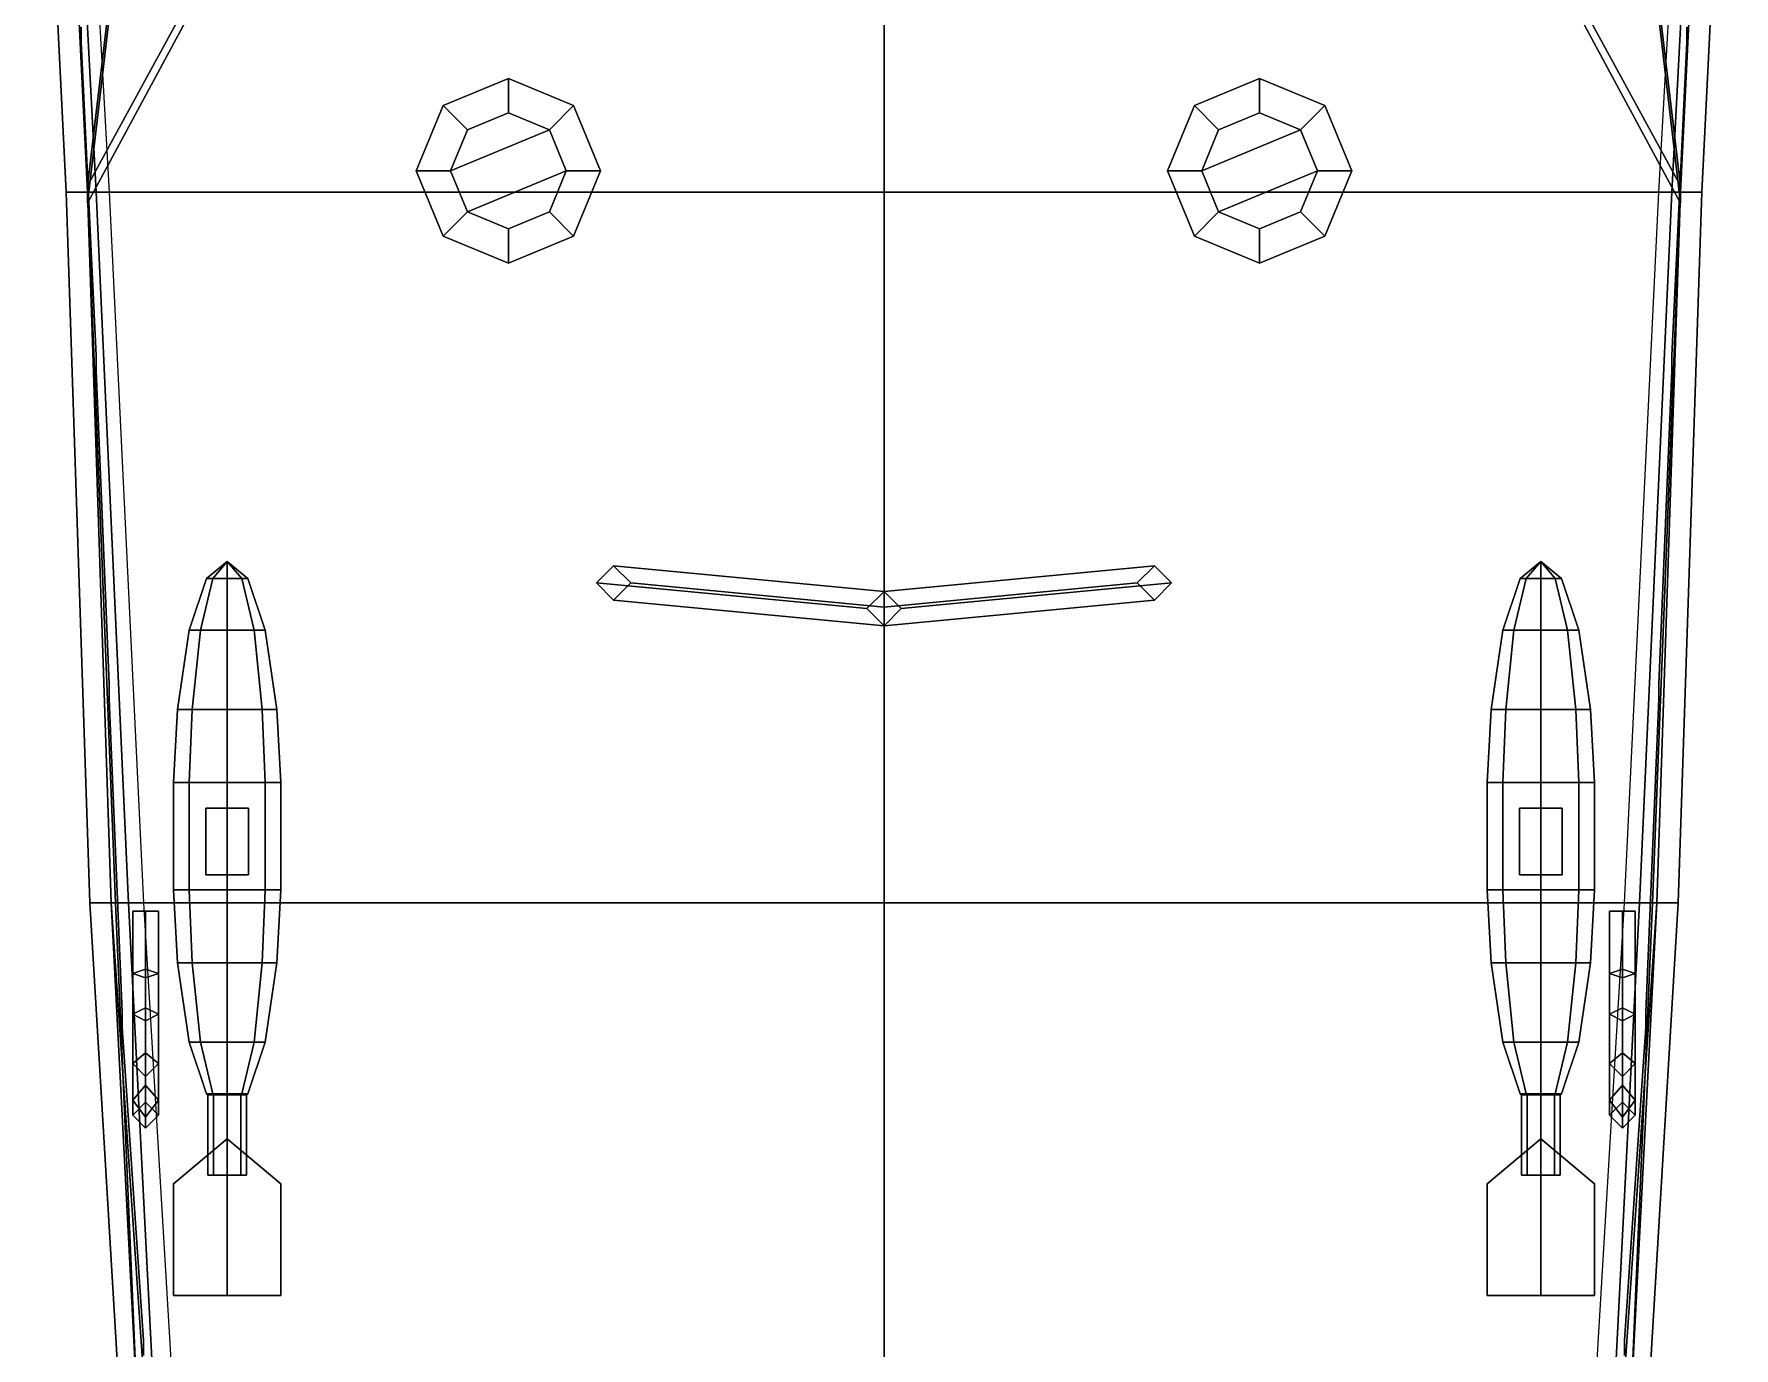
# Model space of a CAD drawing. Extents: x -4.1 to 4.2, y -20.9 to 21.5.
# Drawn here: x -3.96 to 3.96, y -12.87 to -6.74 of the extents above; entities that cross this region are included whole.
import ezdxf

# ---------------------------------------------------------------- set-up
doc = ezdxf.new("R2010")
doc.units = 0
doc.layers.get('0').update_dxf_attribs({"linetype": 'CONTINUOUS'})
doc.layers.add('RAILINGS', color=6, linetype='CONTINUOUS')

msp = doc.modelspace()

# ---------------------------------------------------------------- linework, layer by layer
for points in [[(-3.96, -4.44, 1.83), (-3.86, -4.44, 1.78), (-3.71, -7.48, 1.64), (-3.81, -7.48, 1.69)], [(-3.96, -4.44, 1.91), (-3.96, -4.44, 1.83), (-3.81, -7.48, 1.69), (-3.81, -7.48, 1.82)], [(-3.86, -4.44, 1.92), (-3.96, -4.44, 1.91), (-3.81, -7.48, 1.82), (-3.71, -7.48, 1.83)], [(-3.86, -4.44, 1.78), (-3.86, -4.44, 0.93), (-3.71, -7.48, 0.93), (-3.71, -7.48, 1.64)], [(-3.86, -4.44, 0.93), (-3.83, -4.44, 0.4), (-3.67, -7.48, 0.4), (-3.71, -7.48, 0.93)], [(-3.71, -7.48, 1.83), (3.71, -7.48, 1.83), (3.86, -4.44, 1.92), (-3.86, -4.44, 1.92)], [(-3.83, -4.44, 0.4), (-3.78, -4.44), (-3.61, -7.48), (-3.67, -7.48, 0.4)], [(3.67, -7.48, 0.4), (3.61, -7.48), (3.78, -4.44), (3.83, -4.44, 0.4)], [(3.71, -7.48, 0.93), (3.67, -7.48, 0.4), (3.83, -4.44, 0.4), (3.86, -4.44, 0.93)], [(3.71, -7.48, 1.64), (3.71, -7.48, 0.93), (3.86, -4.44, 0.93), (3.86, -4.44, 1.78)], [(3.71, -7.48, 1.83), (3.81, -7.48, 1.82), (3.96, -4.44, 1.91), (3.86, -4.44, 1.92)], [(3.81, -7.48, 1.69), (3.71, -7.48, 1.64), (3.86, -4.44, 1.78), (3.96, -4.44, 1.83)], [(3.81, -7.48, 1.82), (3.81, -7.48, 1.69), (3.96, -4.44, 1.83), (3.96, -4.44, 1.91)], [(-1.75, -6.95, 3.09), (-2.0541, -7.0759, 3.09), (-2.0541, -7.0759, 3.31), (-1.75, -6.95, 3.31)], [(-1.75, -7.11, 2.92), (-1.9409, -7.1891, 2.92), (-2.0541, -7.0759, 3.09), (-1.75, -6.95, 3.09)], [(-1.9409, -7.1891, 3.48), (-1.75, -7.11, 3.48), (-1.75, -6.95, 3.31), (-2.0541, -7.0759, 3.31)], [(-1.4459, -7.0759, 3.09), (-1.75, -6.95, 3.09), (-1.75, -6.95, 3.31), (-1.4459, -7.0759, 3.31)], [(-1.5591, -7.1891, 2.92), (-1.75, -7.11, 2.92), (-1.75, -6.95, 3.09), (-1.4459, -7.0759, 3.09)], [(-1.75, -7.11, 3.48), (-1.5591, -7.1891, 3.48), (-1.4459, -7.0759, 3.31), (-1.75, -6.95, 3.31)], [(1.75, -6.95, 3.09), (1.4459, -7.0759, 3.09), (1.4459, -7.0759, 3.31), (1.75, -6.95, 3.31)], [(1.75, -7.11, 2.92), (1.5591, -7.1891, 2.92), (1.4459, -7.0759, 3.09), (1.75, -6.95, 3.09)], [(1.5591, -7.1891, 3.48), (1.75, -7.11, 3.48), (1.75, -6.95, 3.31), (1.4459, -7.0759, 3.31)], [(2.0541, -7.0759, 3.09), (1.75, -6.95, 3.09), (1.75, -6.95, 3.31), (2.0541, -7.0759, 3.31)], [(1.9409, -7.1891, 2.92), (1.75, -7.11, 2.92), (1.75, -6.95, 3.09), (2.0541, -7.0759, 3.09)], [(1.75, -7.11, 3.48), (1.9409, -7.1891, 3.48), (2.0541, -7.0759, 3.31), (1.75, -6.95, 3.31)], [(-2.0541, -7.0759, 3.09), (-2.18, -7.38, 3.09), (-2.18, -7.38, 3.31), (-2.0541, -7.0759, 3.31)], [(-1.9409, -7.1891, 2.92), (-2.02, -7.38, 2.92), (-2.18, -7.38, 3.09), (-2.0541, -7.0759, 3.09)], [(-2.02, -7.38, 3.48), (-1.9409, -7.1891, 3.48), (-2.0541, -7.0759, 3.31), (-2.18, -7.38, 3.31)], [(-1.75, -7.11, 3.48), (-1.9409, -7.1891, 3.48), (-2.02, -7.38, 3.48), (-1.5591, -7.1891, 3.48)], [(-1.75, -7.11, 1.83), (-1.9409, -7.1891, 1.83), (-1.9409, -7.1891, 2.92), (-1.75, -7.11, 2.92)], [(-1.5591, -7.1891, 1.83), (-1.75, -7.11, 1.83), (-1.75, -7.11, 2.92), (-1.5591, -7.1891, 2.92)], [(-1.48, -7.38, 2.92), (-1.5591, -7.1891, 2.92), (-1.4459, -7.0759, 3.09), (-1.32, -7.38, 3.09)], [(-1.5591, -7.1891, 3.48), (-1.48, -7.38, 3.48), (-1.32, -7.38, 3.31), (-1.4459, -7.0759, 3.31)], [(-1.32, -7.38, 3.09), (-1.4459, -7.0759, 3.09), (-1.4459, -7.0759, 3.31), (-1.32, -7.38, 3.31)], [(1.4459, -7.0759, 3.09), (1.32, -7.38, 3.09), (1.32, -7.38, 3.31), (1.4459, -7.0759, 3.31)], [(1.5591, -7.1891, 2.92), (1.48, -7.38, 2.92), (1.32, -7.38, 3.09), (1.4459, -7.0759, 3.09)], [(1.48, -7.38, 3.48), (1.5591, -7.1891, 3.48), (1.4459, -7.0759, 3.31), (1.32, -7.38, 3.31)], [(1.75, -7.11, 3.48), (1.5591, -7.1891, 3.48), (1.48, -7.38, 3.48), (1.9409, -7.1891, 3.48)], [(1.75, -7.11, 1.83), (1.5591, -7.1891, 1.83), (1.5591, -7.1891, 2.92), (1.75, -7.11, 2.92)], [(1.9409, -7.1891, 1.83), (1.75, -7.11, 1.83), (1.75, -7.11, 2.92), (1.9409, -7.1891, 2.92)], [(2.02, -7.38, 2.92), (1.9409, -7.1891, 2.92), (2.0541, -7.0759, 3.09), (2.18, -7.38, 3.09)], [(1.9409, -7.1891, 3.48), (2.02, -7.38, 3.48), (2.18, -7.38, 3.31), (2.0541, -7.0759, 3.31)], [(2.18, -7.38, 3.09), (2.0541, -7.0759, 3.09), (2.0541, -7.0759, 3.31), (2.18, -7.38, 3.31)], [(-1.9409, -7.1891, 1.83), (-2.02, -7.38, 1.83), (-2.02, -7.38, 2.92), (-1.9409, -7.1891, 2.92)], [(-1.5591, -7.1891, 3.48), (-2.02, -7.38, 3.48), (-1.9409, -7.5709, 3.48), (-1.48, -7.38, 3.48)], [(-1.48, -7.38, 1.83), (-1.5591, -7.1891, 1.83), (-1.5591, -7.1891, 2.92), (-1.48, -7.38, 2.92)], [(1.5591, -7.1891, 1.83), (1.48, -7.38, 1.83), (1.48, -7.38, 2.92), (1.5591, -7.1891, 2.92)], [(1.9409, -7.1891, 3.48), (1.48, -7.38, 3.48), (1.5591, -7.5709, 3.48), (2.02, -7.38, 3.48)], [(2.02, -7.38, 1.83), (1.9409, -7.1891, 1.83), (1.9409, -7.1891, 2.92), (2.02, -7.38, 2.92)], [(-2.18, -7.38, 3.09), (-2.0541, -7.6841, 3.09), (-2.0541, -7.6841, 3.31), (-2.18, -7.38, 3.31)], [(-2.02, -7.38, 2.92), (-1.9409, -7.5709, 2.92), (-2.0541, -7.6841, 3.09), (-2.18, -7.38, 3.09)], [(-1.9409, -7.5709, 3.48), (-2.02, -7.38, 3.48), (-2.18, -7.38, 3.31), (-2.0541, -7.6841, 3.31)], [(-2.02, -7.38, 1.83), (-1.9409, -7.5709, 1.83), (-1.9409, -7.5709, 2.92), (-2.02, -7.38, 2.92)], [(-1.48, -7.38, 3.48), (-1.9409, -7.5709, 3.48), (-1.75, -7.65, 3.48), (-1.5591, -7.5709, 3.48)], [(-1.5591, -7.5709, 1.83), (-1.48, -7.38, 1.83), (-1.48, -7.38, 2.92), (-1.5591, -7.5709, 2.92)], [(-1.5591, -7.5709, 2.92), (-1.48, -7.38, 2.92), (-1.32, -7.38, 3.09), (-1.4459, -7.6841, 3.09)], [(-1.48, -7.38, 3.48), (-1.5591, -7.5709, 3.48), (-1.4459, -7.6841, 3.31), (-1.32, -7.38, 3.31)], [(-1.4459, -7.6841, 3.09), (-1.32, -7.38, 3.09), (-1.32, -7.38, 3.31), (-1.4459, -7.6841, 3.31)], [(1.32, -7.38, 3.09), (1.4459, -7.6841, 3.09), (1.4459, -7.6841, 3.31), (1.32, -7.38, 3.31)], [(1.48, -7.38, 2.92), (1.5591, -7.5709, 2.92), (1.4459, -7.6841, 3.09), (1.32, -7.38, 3.09)], [(1.5591, -7.5709, 3.48), (1.48, -7.38, 3.48), (1.32, -7.38, 3.31), (1.4459, -7.6841, 3.31)], [(1.48, -7.38, 1.83), (1.5591, -7.5709, 1.83), (1.5591, -7.5709, 2.92), (1.48, -7.38, 2.92)], [(2.02, -7.38, 3.48), (1.5591, -7.5709, 3.48), (1.75, -7.65, 3.48), (1.9409, -7.5709, 3.48)], [(1.9409, -7.5709, 1.83), (2.02, -7.38, 1.83), (2.02, -7.38, 2.92), (1.9409, -7.5709, 2.92)], [(1.9409, -7.5709, 2.92), (2.02, -7.38, 2.92), (2.18, -7.38, 3.09), (2.0541, -7.6841, 3.09)], [(2.02, -7.38, 3.48), (1.9409, -7.5709, 3.48), (2.0541, -7.6841, 3.31), (2.18, -7.38, 3.31)], [(2.0541, -7.6841, 3.09), (2.18, -7.38, 3.09), (2.18, -7.38, 3.31), (2.0541, -7.6841, 3.31)], [(-3.71, -7.48, 1.83), (-3.81, -7.48, 1.82), (-3.7, -10.79, 1.82), (-3.6, -10.79, 1.83)], [(-3.81, -7.48, 1.82), (-3.81, -7.48, 1.69), (-3.7, -10.79, 1.69), (-3.7, -10.79, 1.82)], [(-3.81, -7.48, 1.69), (-3.71, -7.48, 1.64), (-3.6, -10.79, 1.64), (-3.7, -10.79, 1.69)], [(-3.71, -7.48, 1.64), (-3.71, -7.48, 0.93), (-3.58, -10.79, 0.98), (-3.6, -10.79, 1.64)], [(-3.71, -7.48, 0.93), (-3.67, -7.48, 0.4), (-3.52, -10.79, 0.4), (-3.58, -10.79, 0.98)], [(-3.6, -10.79, 1.83), (3.6, -10.79, 1.83), (3.71, -7.48, 1.83), (-3.71, -7.48, 1.83)], [(-3.67, -7.48, 0.4), (-3.61, -7.48), (-3.45, -10.79), (-3.52, -10.79, 0.4)], [(3.52, -10.79, 0.4), (3.45, -10.79), (3.61, -7.48), (3.67, -7.48, 0.4)], [(3.58, -10.79, 0.98), (3.52, -10.79, 0.4), (3.67, -7.48, 0.4), (3.71, -7.48, 0.93)], [(3.6, -10.79, 1.64), (3.58, -10.79, 0.98), (3.71, -7.48, 0.93), (3.71, -7.48, 1.64)], [(3.7, -10.79, 1.69), (3.6, -10.79, 1.64), (3.71, -7.48, 1.64), (3.81, -7.48, 1.69)], [(3.6, -10.79, 1.83), (3.7, -10.79, 1.82), (3.81, -7.48, 1.82), (3.71, -7.48, 1.83)], [(3.7, -10.79, 1.82), (3.7, -10.79, 1.69), (3.81, -7.48, 1.69), (3.81, -7.48, 1.82)], [(-1.9409, -7.5709, 2.92), (-1.75, -7.65, 2.92), (-1.75, -7.81, 3.09), (-2.0541, -7.6841, 3.09)], [(-1.75, -7.65, 3.48), (-1.9409, -7.5709, 3.48), (-2.0541, -7.6841, 3.31), (-1.75, -7.81, 3.31)], [(-1.9409, -7.5709, 1.83), (-1.75, -7.65, 1.83), (-1.75, -7.65, 2.92), (-1.9409, -7.5709, 2.92)], [(-1.75, -7.65, 1.83), (-1.5591, -7.5709, 1.83), (-1.5591, -7.5709, 2.92), (-1.75, -7.65, 2.92)], [(-1.75, -7.65, 2.92), (-1.5591, -7.5709, 2.92), (-1.4459, -7.6841, 3.09), (-1.75, -7.81, 3.09)], [(-1.5591, -7.5709, 3.48), (-1.75, -7.65, 3.48), (-1.75, -7.81, 3.31), (-1.4459, -7.6841, 3.31)], [(1.5591, -7.5709, 2.92), (1.75, -7.65, 2.92), (1.75, -7.81, 3.09), (1.4459, -7.6841, 3.09)], [(1.75, -7.65, 3.48), (1.5591, -7.5709, 3.48), (1.4459, -7.6841, 3.31), (1.75, -7.81, 3.31)], [(1.5591, -7.5709, 1.83), (1.75, -7.65, 1.83), (1.75, -7.65, 2.92), (1.5591, -7.5709, 2.92)], [(1.75, -7.65, 1.83), (1.9409, -7.5709, 1.83), (1.9409, -7.5709, 2.92), (1.75, -7.65, 2.92)], [(1.75, -7.65, 2.92), (1.9409, -7.5709, 2.92), (2.0541, -7.6841, 3.09), (1.75, -7.81, 3.09)], [(1.9409, -7.5709, 3.48), (1.75, -7.65, 3.48), (1.75, -7.81, 3.31), (2.0541, -7.6841, 3.31)], [(-2.0541, -7.6841, 3.09), (-1.75, -7.81, 3.09), (-1.75, -7.81, 3.31), (-2.0541, -7.6841, 3.31)], [(-1.75, -7.81, 3.09), (-1.4459, -7.6841, 3.09), (-1.4459, -7.6841, 3.31), (-1.75, -7.81, 3.31)], [(1.4459, -7.6841, 3.09), (1.75, -7.81, 3.09), (1.75, -7.81, 3.31), (1.4459, -7.6841, 3.31)], [(1.75, -7.81, 3.09), (2.0541, -7.6841, 3.09), (2.0541, -7.6841, 3.31), (1.75, -7.81, 3.31)], [(-3.06, -9.2, 2.95), (-3.1276, -9.28, 2.8824), (-3.1557, -9.28, 2.95), (-3.06, -9.2, 2.95)], [(-3.06, -9.2, 2.95), (-3.1557, -9.28, 2.95), (-3.1276, -9.28, 3.0176), (-3.06, -9.2, 2.95)], [(-3.06, -9.2, 2.95), (-3.06, -9.28, 2.8543), (-3.1276, -9.28, 2.8824), (-3.06, -9.2, 2.95)], [(-3.06, -9.2, 2.95), (-3.1276, -9.28, 3.0176), (-3.06, -9.28, 3.0457), (-3.06, -9.2, 2.95)], [(-3.06, -9.2, 2.95), (-2.9643, -9.28, 2.95), (-2.9924, -9.28, 2.8824), (-3.06, -9.2, 2.95)], [(-3.06, -9.2, 2.95), (-2.9924, -9.28, 2.8824), (-3.06, -9.28, 2.8543), (-3.06, -9.2, 2.95)], [(-3.06, -9.2, 2.95), (-3.06, -9.28, 3.0457), (-2.9924, -9.28, 3.0176), (-3.06, -9.2, 2.95)], [(-3.06, -9.2, 2.95), (-2.9924, -9.28, 3.0176), (-2.9643, -9.28, 2.95), (-3.06, -9.2, 2.95)], [(-1.26, -9.22, 1.83), (-1.34, -9.3, 1.83), (-0.08, -9.42, 8.63), (0, -9.34, 8.63)], [(-1.18, -9.3, 1.83), (-1.26, -9.22, 1.83), (0, -9.34, 8.63), (0, -9.4124, 8.1983)], [(1.34, -9.3, 1.83), (1.26, -9.22, 1.83), (0, -9.34, 8.63), (0.08, -9.42, 8.63)], [(1.26, -9.22, 1.83), (1.18, -9.3, 1.83), (0, -9.4124, 8.1983), (0, -9.34, 8.63)], [(3.06, -9.2, 2.95), (2.9924, -9.28, 2.8824), (2.9643, -9.28, 2.95), (3.06, -9.2, 2.95)], [(3.06, -9.2, 2.95), (2.9643, -9.28, 2.95), (2.9924, -9.28, 3.0176), (3.06, -9.2, 2.95)], [(3.06, -9.2, 2.95), (3.06, -9.28, 2.8543), (2.9924, -9.28, 2.8824), (3.06, -9.2, 2.95)], [(3.06, -9.2, 2.95), (2.9924, -9.28, 3.0176), (3.06, -9.28, 3.0457), (3.06, -9.2, 2.95)], [(3.06, -9.2, 2.95), (3.1557, -9.28, 2.95), (3.1276, -9.28, 2.8824), (3.06, -9.2, 2.95)], [(3.06, -9.2, 2.95), (3.1276, -9.28, 2.8824), (3.06, -9.28, 2.8543), (3.06, -9.2, 2.95)], [(3.06, -9.2, 2.95), (3.06, -9.28, 3.0457), (3.1276, -9.28, 3.0176), (3.06, -9.2, 2.95)], [(3.06, -9.2, 2.95), (3.1276, -9.28, 3.0176), (3.1557, -9.28, 2.95), (3.06, -9.2, 2.95)], [(-3.1276, -9.28, 2.8824), (-3.185, -9.52, 2.825), (-3.2368, -9.52, 2.95), (-3.1557, -9.28, 2.95)], [(-3.1557, -9.28, 2.95), (-3.2368, -9.52, 2.95), (-3.185, -9.52, 3.075), (-3.1276, -9.28, 3.0176)], [(-3.06, -9.28, 2.8543), (-3.06, -9.52, 2.7732), (-3.185, -9.52, 2.825), (-3.1276, -9.28, 2.8824)], [(-3.1276, -9.28, 3.0176), (-3.185, -9.52, 3.075), (-3.06, -9.52, 3.1268), (-3.06, -9.28, 3.0457)], [(-2.9924, -9.28, 2.8824), (-2.935, -9.52, 2.825), (-3.06, -9.52, 2.7732), (-3.06, -9.28, 2.8543)], [(-3.06, -9.28, 3.0457), (-3.06, -9.52, 3.1268), (-2.935, -9.52, 3.075), (-2.9924, -9.28, 3.0176)], [(-2.9643, -9.28, 2.95), (-2.8832, -9.52, 2.95), (-2.935, -9.52, 2.825), (-2.9924, -9.28, 2.8824)], [(-2.9924, -9.28, 3.0176), (-2.935, -9.52, 3.075), (-2.8832, -9.52, 2.95), (-2.9643, -9.28, 2.95)], [(-1.34, -9.3, 1.83), (-1.26, -9.38, 1.83), (0, -9.5, 8.63), (-0.08, -9.42, 8.63)], [(-1.26, -9.38, 1.83), (-1.18, -9.3, 1.83), (0, -9.4124, 8.1983), (0, -9.5, 8.63)], [(0, -9.5, 8.63), (0.08, -9.42, 8.63), (0, -9.34, 8.63), (-0.08, -9.42, 8.63)], [(1.18, -9.3, 1.83), (1.26, -9.38, 1.83), (0, -9.5, 8.63), (0, -9.4124, 8.1983)], [(1.26, -9.38, 1.83), (1.34, -9.3, 1.83), (0.08, -9.42, 8.63), (0, -9.5, 8.63)], [(2.9924, -9.28, 2.8824), (2.935, -9.52, 2.825), (2.8832, -9.52, 2.95), (2.9643, -9.28, 2.95)], [(2.9643, -9.28, 2.95), (2.8832, -9.52, 2.95), (2.935, -9.52, 3.075), (2.9924, -9.28, 3.0176)], [(3.06, -9.28, 2.8543), (3.06, -9.52, 2.7732), (2.935, -9.52, 2.825), (2.9924, -9.28, 2.8824)], [(2.9924, -9.28, 3.0176), (2.935, -9.52, 3.075), (3.06, -9.52, 3.1268), (3.06, -9.28, 3.0457)], [(3.1276, -9.28, 2.8824), (3.185, -9.52, 2.825), (3.06, -9.52, 2.7732), (3.06, -9.28, 2.8543)], [(3.06, -9.28, 3.0457), (3.06, -9.52, 3.1268), (3.185, -9.52, 3.075), (3.1276, -9.28, 3.0176)], [(3.1557, -9.28, 2.95), (3.2368, -9.52, 2.95), (3.185, -9.52, 2.825), (3.1276, -9.28, 2.8824)], [(3.1276, -9.28, 3.0176), (3.185, -9.52, 3.075), (3.2368, -9.52, 2.95), (3.1557, -9.28, 2.95)], [(-3.185, -9.52, 2.825), (-3.2233, -9.89, 2.7867), (-3.291, -9.89, 2.95), (-3.2368, -9.52, 2.95)], [(-3.2368, -9.52, 2.95), (-3.291, -9.89, 2.95), (-3.2233, -9.89, 3.1133), (-3.185, -9.52, 3.075)], [(-3.06, -9.52, 2.7732), (-3.06, -9.89, 2.719), (-3.2233, -9.89, 2.7867), (-3.185, -9.52, 2.825)], [(-3.185, -9.52, 3.075), (-3.2233, -9.89, 3.1133), (-3.06, -9.89, 3.181), (-3.06, -9.52, 3.1268)], [(-2.935, -9.52, 2.825), (-2.8967, -9.89, 2.7867), (-3.06, -9.89, 2.719), (-3.06, -9.52, 2.7732)], [(-3.06, -9.52, 3.1268), (-3.06, -9.89, 3.181), (-2.8967, -9.89, 3.1133), (-2.935, -9.52, 3.075)], [(-2.8832, -9.52, 2.95), (-2.829, -9.89, 2.95), (-2.8967, -9.89, 2.7867), (-2.935, -9.52, 2.825)], [(-2.935, -9.52, 3.075), (-2.8967, -9.89, 3.1133), (-2.829, -9.89, 2.95), (-2.8832, -9.52, 2.95)], [(2.935, -9.52, 2.825), (2.8967, -9.89, 2.7867), (2.829, -9.89, 2.95), (2.8832, -9.52, 2.95)], [(2.8832, -9.52, 2.95), (2.829, -9.89, 2.95), (2.8967, -9.89, 3.1133), (2.935, -9.52, 3.075)], [(3.06, -9.52, 2.7732), (3.06, -9.89, 2.719), (2.8967, -9.89, 2.7867), (2.935, -9.52, 2.825)], [(2.935, -9.52, 3.075), (2.8967, -9.89, 3.1133), (3.06, -9.89, 3.181), (3.06, -9.52, 3.1268)], [(3.185, -9.52, 2.825), (3.2233, -9.89, 2.7867), (3.06, -9.89, 2.719), (3.06, -9.52, 2.7732)], [(3.06, -9.52, 3.1268), (3.06, -9.89, 3.181), (3.2233, -9.89, 3.1133), (3.185, -9.52, 3.075)], [(3.2368, -9.52, 2.95), (3.291, -9.89, 2.95), (3.2233, -9.89, 2.7867), (3.185, -9.52, 2.825)], [(3.185, -9.52, 3.075), (3.2233, -9.89, 3.1133), (3.291, -9.89, 2.95), (3.2368, -9.52, 2.95)], [(-3.2233, -9.89, 2.7867), (-3.2368, -10.23, 2.7732), (-3.31, -10.23, 2.95), (-3.291, -9.89, 2.95)], [(-3.291, -9.89, 2.95), (-3.31, -10.23, 2.95), (-3.2368, -10.23, 3.1268), (-3.2233, -9.89, 3.1133)], [(-3.06, -9.89, 2.719), (-3.06, -10.23, 2.7), (-3.2368, -10.23, 2.7732), (-3.2233, -9.89, 2.7867)], [(-3.2233, -9.89, 3.1133), (-3.2368, -10.23, 3.1268), (-3.06, -10.23, 3.2), (-3.06, -9.89, 3.181)], [(-2.8967, -9.89, 2.7867), (-2.8832, -10.23, 2.7732), (-3.06, -10.23, 2.7), (-3.06, -9.89, 2.719)], [(-3.06, -9.89, 3.181), (-3.06, -10.23, 3.2), (-2.8832, -10.23, 3.1268), (-2.8967, -9.89, 3.1133)], [(-2.829, -9.89, 2.95), (-2.81, -10.23, 2.95), (-2.8832, -10.23, 2.7732), (-2.8967, -9.89, 2.7867)], [(-2.8967, -9.89, 3.1133), (-2.8832, -10.23, 3.1268), (-2.81, -10.23, 2.95), (-2.829, -9.89, 2.95)], [(2.8967, -9.89, 2.7867), (2.8832, -10.23, 2.7732), (2.81, -10.23, 2.95), (2.829, -9.89, 2.95)], [(2.829, -9.89, 2.95), (2.81, -10.23, 2.95), (2.8832, -10.23, 3.1268), (2.8967, -9.89, 3.1133)], [(3.06, -9.89, 2.719), (3.06, -10.23, 2.7), (2.8832, -10.23, 2.7732), (2.8967, -9.89, 2.7867)], [(2.8967, -9.89, 3.1133), (2.8832, -10.23, 3.1268), (3.06, -10.23, 3.2), (3.06, -9.89, 3.181)], [(3.2233, -9.89, 2.7867), (3.2368, -10.23, 2.7732), (3.06, -10.23, 2.7), (3.06, -9.89, 2.719)], [(3.06, -9.89, 3.181), (3.06, -10.23, 3.2), (3.2368, -10.23, 3.1268), (3.2233, -9.89, 3.1133)], [(3.291, -9.89, 2.95), (3.31, -10.23, 2.95), (3.2368, -10.23, 2.7732), (3.2233, -9.89, 2.7867)], [(3.2233, -9.89, 3.1133), (3.2368, -10.23, 3.1268), (3.31, -10.23, 2.95), (3.291, -9.89, 2.95)], [(-3.31, -10.73, 2.95), (-3.2368, -10.73, 3.1268), (-3.2368, -10.23, 3.1268), (-3.31, -10.23, 2.95)], [(-3.2368, -10.73, 2.7732), (-3.31, -10.73, 2.95), (-3.31, -10.23, 2.95), (-3.2368, -10.23, 2.7732)], [(-3.2368, -10.73, 3.1268), (-3.06, -10.73, 3.2), (-3.06, -10.23, 3.2), (-3.2368, -10.23, 3.1268)], [(-3.06, -10.73, 2.7), (-3.2368, -10.73, 2.7732), (-3.2368, -10.23, 2.7732), (-3.06, -10.23, 2.7)], [(-3.06, -10.73, 3.2), (-2.8832, -10.73, 3.1268), (-2.8832, -10.23, 3.1268), (-3.06, -10.23, 3.2)], [(-2.8832, -10.73, 2.7732), (-3.06, -10.73, 2.7), (-3.06, -10.23, 2.7), (-2.8832, -10.23, 2.7732)], [(-2.8832, -10.73, 3.1268), (-2.81, -10.73, 2.95), (-2.81, -10.23, 2.95), (-2.8832, -10.23, 3.1268)], [(-2.81, -10.73, 2.95), (-2.8832, -10.73, 2.7732), (-2.8832, -10.23, 2.7732), (-2.81, -10.23, 2.95)], [(2.81, -10.73, 2.95), (2.8832, -10.73, 3.1268), (2.8832, -10.23, 3.1268), (2.81, -10.23, 2.95)], [(2.8832, -10.73, 2.7732), (2.81, -10.73, 2.95), (2.81, -10.23, 2.95), (2.8832, -10.23, 2.7732)], [(2.8832, -10.73, 3.1268), (3.06, -10.73, 3.2), (3.06, -10.23, 3.2), (2.8832, -10.23, 3.1268)], [(3.06, -10.73, 2.7), (2.8832, -10.73, 2.7732), (2.8832, -10.23, 2.7732), (3.06, -10.23, 2.7)], [(3.06, -10.73, 3.2), (3.2368, -10.73, 3.1268), (3.2368, -10.23, 3.1268), (3.06, -10.23, 3.2)], [(3.2368, -10.73, 2.7732), (3.06, -10.73, 2.7), (3.06, -10.23, 2.7), (3.2368, -10.23, 2.7732)], [(3.2368, -10.73, 3.1268), (3.31, -10.73, 2.95), (3.31, -10.23, 2.95), (3.2368, -10.23, 3.1268)], [(3.31, -10.73, 2.95), (3.2368, -10.73, 2.7732), (3.2368, -10.23, 2.7732), (3.31, -10.23, 2.95)], [(-3.16, -10.35, 2.83), (-3.16, -10.35, 1.83), (-3.16, -10.66, 1.83), (-3.16, -10.66, 2.83)], [(-2.96, -10.35, 2.83), (-2.96, -10.35, 1.83), (-3.16, -10.35, 1.83), (-3.16, -10.35, 2.83)], [(-2.96, -10.66, 2.83), (-2.96, -10.66, 1.83), (-2.96, -10.35, 1.83), (-2.96, -10.35, 2.83)], [(3.16, -10.35, 2.83), (3.16, -10.35, 1.83), (2.96, -10.35, 1.83), (2.96, -10.35, 2.83)], [(2.96, -10.35, 2.83), (2.96, -10.35, 1.83), (2.96, -10.66, 1.83), (2.96, -10.66, 2.83)], [(3.16, -10.66, 2.83), (3.16, -10.66, 1.83), (3.16, -10.35, 1.83), (3.16, -10.35, 2.83)], [(-3.16, -10.66, 1.83), (-2.96, -10.66, 1.83), (-2.96, -10.66, 2.83), (-3.16, -10.66, 2.83)], [(2.96, -10.66, 1.83), (3.16, -10.66, 1.83), (3.16, -10.66, 2.83), (2.96, -10.66, 2.83)], [(-3.2233, -11.07, 3.1133), (-3.2368, -10.73, 3.1268), (-3.31, -10.73, 2.95), (-3.291, -11.07, 2.95)], [(-3.291, -11.07, 2.95), (-3.31, -10.73, 2.95), (-3.2368, -10.73, 2.7732), (-3.2233, -11.07, 2.7867)], [(-3.06, -11.07, 3.181), (-3.06, -10.73, 3.2), (-3.2368, -10.73, 3.1268), (-3.2233, -11.07, 3.1133)], [(-3.2233, -11.07, 2.7867), (-3.2368, -10.73, 2.7732), (-3.06, -10.73, 2.7), (-3.06, -11.07, 2.719)], [(-2.8967, -11.07, 3.1133), (-2.8832, -10.73, 3.1268), (-3.06, -10.73, 3.2), (-3.06, -11.07, 3.181)], [(-3.06, -11.07, 2.719), (-3.06, -10.73, 2.7), (-2.8832, -10.73, 2.7732), (-2.8967, -11.07, 2.7867)], [(-2.829, -11.07, 2.95), (-2.81, -10.73, 2.95), (-2.8832, -10.73, 3.1268), (-2.8967, -11.07, 3.1133)], [(-2.8967, -11.07, 2.7867), (-2.8832, -10.73, 2.7732), (-2.81, -10.73, 2.95), (-2.829, -11.07, 2.95)], [(2.8967, -11.07, 3.1133), (2.8832, -10.73, 3.1268), (2.81, -10.73, 2.95), (2.829, -11.07, 2.95)], [(2.829, -11.07, 2.95), (2.81, -10.73, 2.95), (2.8832, -10.73, 2.7732), (2.8967, -11.07, 2.7867)], [(3.06, -11.07, 3.181), (3.06, -10.73, 3.2), (2.8832, -10.73, 3.1268), (2.8967, -11.07, 3.1133)], [(2.8967, -11.07, 2.7867), (2.8832, -10.73, 2.7732), (3.06, -10.73, 2.7), (3.06, -11.07, 2.719)], [(3.2233, -11.07, 3.1133), (3.2368, -10.73, 3.1268), (3.06, -10.73, 3.2), (3.06, -11.07, 3.181)], [(3.06, -11.07, 2.719), (3.06, -10.73, 2.7), (3.2368, -10.73, 2.7732), (3.2233, -11.07, 2.7867)], [(3.291, -11.07, 2.95), (3.31, -10.73, 2.95), (3.2368, -10.73, 3.1268), (3.2233, -11.07, 3.1133)], [(3.2233, -11.07, 2.7867), (3.2368, -10.73, 2.7732), (3.31, -10.73, 2.95), (3.291, -11.07, 2.95)], [(-3.7, -10.79, 1.69), (-3.6, -10.79, 1.64), (-3.48, -13.13, 1.72), (-3.56, -13.13, 1.75)], [(-3.7, -10.79, 1.82), (-3.7, -10.79, 1.69), (-3.56, -13.13, 1.75), (-3.56, -13.13, 1.87)], [(-3.6, -10.79, 1.83), (-3.7, -10.79, 1.82), (-3.56, -13.13, 1.87), (-3.44, -13.13, 1.89)], [(-3.6, -10.79, 1.64), (-3.58, -10.79, 0.98), (-3.48, -13.13, 1.23), (-3.48, -13.13, 1.72)], [(-3.44, -13.13, 1.89), (3.44, -13.13, 1.89), (3.6, -10.79, 1.83), (-3.6, -10.79, 1.83)], [(-3.58, -10.79, 0.98), (-3.52, -10.79, 0.4), (-3.4, -13.13, 0.4), (-3.48, -13.13, 1.23)], [(-3.52, -10.79, 0.4), (-3.45, -10.79), (-3.31, -13.13), (-3.4, -13.13, 0.4)], [(-3.5, -10.83, 5.06), (-3.44, -10.83, 5), (-3.44, -11.1, 5), (-3.5, -11.12, 5.06)], [(-3.44, -10.83, 5.12), (-3.5, -10.83, 5.06), (-3.5, -11.12, 5.06), (-3.44, -11.14, 5.12)], [(-3.44, -10.83, 5), (-3.5, -10.83, 5.06), (-3.44, -10.83, 5.12), (-3.38, -10.83, 5.06)], [(-3.44, -10.83, 5), (-3.38, -10.83, 5.06), (-3.38, -11.12, 5.06), (-3.44, -11.1, 5)], [(-3.38, -10.83, 5.06), (-3.44, -10.83, 5.12), (-3.44, -11.14, 5.12), (-3.38, -11.12, 5.06)], [(3.4, -13.13, 0.4), (3.31, -13.13), (3.45, -10.79), (3.52, -10.79, 0.4)], [(3.38, -10.83, 5.06), (3.44, -10.83, 5), (3.44, -11.1, 5), (3.38, -11.12, 5.06)], [(3.44, -10.83, 5.12), (3.38, -10.83, 5.06), (3.38, -11.12, 5.06), (3.44, -11.14, 5.12)], [(3.44, -10.83, 5), (3.38, -10.83, 5.06), (3.44, -10.83, 5.12), (3.5, -10.83, 5.06)], [(3.48, -13.13, 1.23), (3.4, -13.13, 0.4), (3.52, -10.79, 0.4), (3.58, -10.79, 0.98)], [(3.44, -13.13, 1.89), (3.56, -13.13, 1.87), (3.7, -10.79, 1.82), (3.6, -10.79, 1.83)], [(3.44, -10.83, 5), (3.5, -10.83, 5.06), (3.5, -11.12, 5.06), (3.44, -11.1, 5)], [(3.5, -10.83, 5.06), (3.44, -10.83, 5.12), (3.44, -11.14, 5.12), (3.5, -11.12, 5.06)], [(3.56, -13.13, 1.75), (3.48, -13.13, 1.72), (3.6, -10.79, 1.64), (3.7, -10.79, 1.69)], [(3.48, -13.13, 1.72), (3.48, -13.13, 1.23), (3.58, -10.79, 0.98), (3.6, -10.79, 1.64)], [(3.56, -13.13, 1.87), (3.56, -13.13, 1.75), (3.7, -10.79, 1.69), (3.7, -10.79, 1.82)], [(-3.185, -11.44, 3.075), (-3.2233, -11.07, 3.1133), (-3.291, -11.07, 2.95), (-3.2368, -11.44, 2.95)], [(-3.2368, -11.44, 2.95), (-3.291, -11.07, 2.95), (-3.2233, -11.07, 2.7867), (-3.185, -11.44, 2.825)], [(-3.06, -11.44, 3.1268), (-3.06, -11.07, 3.181), (-3.2233, -11.07, 3.1133), (-3.185, -11.44, 3.075)], [(-3.185, -11.44, 2.825), (-3.2233, -11.07, 2.7867), (-3.06, -11.07, 2.719), (-3.06, -11.44, 2.7732)], [(-2.935, -11.44, 3.075), (-2.8967, -11.07, 3.1133), (-3.06, -11.07, 3.181), (-3.06, -11.44, 3.1268)], [(-3.06, -11.44, 2.7732), (-3.06, -11.07, 2.719), (-2.8967, -11.07, 2.7867), (-2.935, -11.44, 2.825)], [(-2.8832, -11.44, 2.95), (-2.829, -11.07, 2.95), (-2.8967, -11.07, 3.1133), (-2.935, -11.44, 3.075)], [(-2.935, -11.44, 2.825), (-2.8967, -11.07, 2.7867), (-2.829, -11.07, 2.95), (-2.8832, -11.44, 2.95)], [(2.935, -11.44, 3.075), (2.8967, -11.07, 3.1133), (2.829, -11.07, 2.95), (2.8832, -11.44, 2.95)], [(2.8832, -11.44, 2.95), (2.829, -11.07, 2.95), (2.8967, -11.07, 2.7867), (2.935, -11.44, 2.825)], [(3.06, -11.44, 3.1268), (3.06, -11.07, 3.181), (2.8967, -11.07, 3.1133), (2.935, -11.44, 3.075)], [(2.935, -11.44, 2.825), (2.8967, -11.07, 2.7867), (3.06, -11.07, 2.719), (3.06, -11.44, 2.7732)], [(3.185, -11.44, 3.075), (3.2233, -11.07, 3.1133), (3.06, -11.07, 3.181), (3.06, -11.44, 3.1268)], [(3.06, -11.44, 2.7732), (3.06, -11.07, 2.719), (3.2233, -11.07, 2.7867), (3.185, -11.44, 2.825)], [(3.2368, -11.44, 2.95), (3.291, -11.07, 2.95), (3.2233, -11.07, 3.1133), (3.185, -11.44, 3.075)], [(3.185, -11.44, 2.825), (3.2233, -11.07, 2.7867), (3.291, -11.07, 2.95), (3.2368, -11.44, 2.95)], [(-3.5, -11.12, 5.06), (-3.44, -11.1, 5), (-3.44, -11.28, 4.94), (-3.5, -11.31, 4.99)], [(-3.44, -11.14, 5.12), (-3.5, -11.12, 5.06), (-3.5, -11.31, 4.99), (-3.44, -11.34, 5.05)], [(-3.44, -11.1, 5), (-3.38, -11.12, 5.06), (-3.38, -11.31, 4.99), (-3.44, -11.28, 4.94)], [(-3.38, -11.12, 5.06), (-3.44, -11.14, 5.12), (-3.44, -11.34, 5.05), (-3.38, -11.31, 4.99)], [(3.38, -11.12, 5.06), (3.44, -11.1, 5), (3.44, -11.28, 4.94), (3.38, -11.31, 4.99)], [(3.44, -11.14, 5.12), (3.38, -11.12, 5.06), (3.38, -11.31, 4.99), (3.44, -11.34, 5.05)], [(3.44, -11.1, 5), (3.5, -11.12, 5.06), (3.5, -11.31, 4.99), (3.44, -11.28, 4.94)], [(3.5, -11.12, 5.06), (3.44, -11.14, 5.12), (3.44, -11.34, 5.05), (3.5, -11.31, 4.99)], [(-3.5, -11.31, 4.99), (-3.44, -11.28, 4.94), (-3.44, -11.49, 4.77), (-3.5, -11.54, 4.81)], [(-3.44, -11.34, 5.05), (-3.5, -11.31, 4.99), (-3.5, -11.54, 4.81), (-3.44, -11.6, 4.85)], [(-3.44, -11.28, 4.94), (-3.38, -11.31, 4.99), (-3.38, -11.54, 4.81), (-3.44, -11.49, 4.77)], [(-3.38, -11.31, 4.99), (-3.44, -11.34, 5.05), (-3.44, -11.6, 4.85), (-3.38, -11.54, 4.81)], [(3.38, -11.31, 4.99), (3.44, -11.28, 4.94), (3.44, -11.49, 4.77), (3.38, -11.54, 4.81)], [(3.44, -11.34, 5.05), (3.38, -11.31, 4.99), (3.38, -11.54, 4.81), (3.44, -11.6, 4.85)], [(3.44, -11.28, 4.94), (3.5, -11.31, 4.99), (3.5, -11.54, 4.81), (3.44, -11.49, 4.77)], [(3.5, -11.31, 4.99), (3.44, -11.34, 5.05), (3.44, -11.6, 4.85), (3.5, -11.54, 4.81)], [(-3.1276, -11.68, 3.0176), (-3.185, -11.44, 3.075), (-3.2368, -11.44, 2.95), (-3.1557, -11.68, 2.95)], [(-3.1557, -11.68, 2.95), (-3.2368, -11.44, 2.95), (-3.185, -11.44, 2.825), (-3.1276, -11.68, 2.8824)], [(-3.06, -11.68, 3.0457), (-3.06, -11.44, 3.1268), (-3.185, -11.44, 3.075), (-3.1276, -11.68, 3.0176)], [(-3.1276, -11.68, 2.8824), (-3.185, -11.44, 2.825), (-3.06, -11.44, 2.7732), (-3.06, -11.68, 2.8543)], [(-2.9924, -11.68, 3.0176), (-2.935, -11.44, 3.075), (-3.06, -11.44, 3.1268), (-3.06, -11.68, 3.0457)], [(-3.06, -11.68, 2.8543), (-3.06, -11.44, 2.7732), (-2.935, -11.44, 2.825), (-2.9924, -11.68, 2.8824)], [(-2.9643, -11.68, 2.95), (-2.8832, -11.44, 2.95), (-2.935, -11.44, 3.075), (-2.9924, -11.68, 3.0176)], [(-2.9924, -11.68, 2.8824), (-2.935, -11.44, 2.825), (-2.8832, -11.44, 2.95), (-2.9643, -11.68, 2.95)], [(2.9924, -11.68, 3.0176), (2.935, -11.44, 3.075), (2.8832, -11.44, 2.95), (2.9643, -11.68, 2.95)], [(2.9643, -11.68, 2.95), (2.8832, -11.44, 2.95), (2.935, -11.44, 2.825), (2.9924, -11.68, 2.8824)], [(3.06, -11.68, 3.0457), (3.06, -11.44, 3.1268), (2.935, -11.44, 3.075), (2.9924, -11.68, 3.0176)], [(2.9924, -11.68, 2.8824), (2.935, -11.44, 2.825), (3.06, -11.44, 2.7732), (3.06, -11.68, 2.8543)], [(3.1276, -11.68, 3.0176), (3.185, -11.44, 3.075), (3.06, -11.44, 3.1268), (3.06, -11.68, 3.0457)], [(3.06, -11.68, 2.8543), (3.06, -11.44, 2.7732), (3.185, -11.44, 2.825), (3.1276, -11.68, 2.8824)], [(3.1557, -11.68, 2.95), (3.2368, -11.44, 2.95), (3.185, -11.44, 3.075), (3.1276, -11.68, 3.0176)], [(3.1276, -11.68, 2.8824), (3.185, -11.44, 2.825), (3.2368, -11.44, 2.95), (3.1557, -11.68, 2.95)], [(-3.5, -11.54, 4.81), (-3.44, -11.49, 4.77), (-3.44, -11.64, 4.5), (-3.5, -11.71, 4.53)], [(-3.44, -11.6, 4.85), (-3.5, -11.54, 4.81), (-3.5, -11.71, 4.53), (-3.44, -11.79, 4.56)], [(-3.44, -11.49, 4.77), (-3.38, -11.54, 4.81), (-3.38, -11.71, 4.53), (-3.44, -11.64, 4.5)], [(-3.38, -11.54, 4.81), (-3.44, -11.6, 4.85), (-3.44, -11.79, 4.56), (-3.38, -11.71, 4.53)], [(3.38, -11.54, 4.81), (3.44, -11.49, 4.77), (3.44, -11.64, 4.5), (3.38, -11.71, 4.53)], [(3.44, -11.6, 4.85), (3.38, -11.54, 4.81), (3.38, -11.71, 4.53), (3.44, -11.79, 4.56)], [(3.44, -11.49, 4.77), (3.5, -11.54, 4.81), (3.5, -11.71, 4.53), (3.44, -11.64, 4.5)], [(3.5, -11.54, 4.81), (3.44, -11.6, 4.85), (3.44, -11.79, 4.56), (3.5, -11.71, 4.53)], [(-3.5, -11.71, 4.53), (-3.44, -11.64, 4.5), (-3.44, -11.72, 4.19), (-3.5, -11.78, 4.24)], [(-3.44, -11.64, 4.5), (-3.38, -11.71, 4.53), (-3.38, -11.78, 4.24), (-3.44, -11.72, 4.19)], [(3.38, -11.71, 4.53), (3.44, -11.64, 4.5), (3.44, -11.72, 4.19), (3.38, -11.78, 4.24)], [(3.44, -11.64, 4.5), (3.5, -11.71, 4.53), (3.5, -11.78, 4.24), (3.44, -11.72, 4.19)], [(-3.44, -11.79, 4.56), (-3.5, -11.71, 4.53), (-3.5, -11.78, 4.24), (-3.44, -11.84, 4.29)], [(-3.44, -11.72, 1.85), (-3.5, -11.78, 1.85), (-3.5, -11.78, 4.24), (-3.44, -11.72, 4.19)], [(-3.38, -11.71, 4.53), (-3.44, -11.79, 4.56), (-3.44, -11.84, 4.29), (-3.38, -11.78, 4.24)], [(-3.38, -11.78, 1.85), (-3.44, -11.72, 1.85), (-3.44, -11.72, 4.19), (-3.38, -11.78, 4.24)], [(-3.1236, -11.6847, 2.8864), (-3.15, -11.6847, 2.95), (-3.1557, -11.68, 2.95), (-3.1276, -11.68, 2.8824)], [(-3.15, -11.6847, 2.95), (-3.1236, -11.6847, 3.0136), (-3.1276, -11.68, 3.0176), (-3.1557, -11.68, 2.95)], [(-3.15, -12.06, 2.95), (-3.1236, -12.06, 3.0136), (-3.1236, -11.6847, 3.0136), (-3.15, -11.6847, 2.95)], [(-3.1236, -12.06, 2.8864), (-3.15, -12.06, 2.95), (-3.15, -11.6847, 2.95), (-3.1236, -11.6847, 2.8864)], [(-3.1236, -11.6847, 3.0136), (-3.06, -11.6847, 3.04), (-3.06, -11.68, 3.0457), (-3.1276, -11.68, 3.0176)], [(-3.06, -11.6847, 2.86), (-3.1236, -11.6847, 2.8864), (-3.1276, -11.68, 2.8824), (-3.06, -11.68, 2.8543)], [(-3.1236, -12.06, 3.0136), (-3.06, -12.06, 3.04), (-3.06, -11.6847, 3.04), (-3.1236, -11.6847, 3.0136)], [(-3.06, -12.06, 2.86), (-3.1236, -12.06, 2.8864), (-3.1236, -11.6847, 2.8864), (-3.06, -11.6847, 2.86)], [(-3.06, -11.6847, 3.04), (-2.9964, -11.6847, 3.0136), (-2.9924, -11.68, 3.0176), (-3.06, -11.68, 3.0457)], [(-2.9964, -11.6847, 2.8864), (-3.06, -11.6847, 2.86), (-3.06, -11.68, 2.8543), (-2.9924, -11.68, 2.8824)], [(-3.06, -12.06, 3.04), (-2.9964, -12.06, 3.0136), (-2.9964, -11.6847, 3.0136), (-3.06, -11.6847, 3.04)], [(-2.9964, -12.06, 2.8864), (-3.06, -12.06, 2.86), (-3.06, -11.6847, 2.86), (-2.9964, -11.6847, 2.8864)], [(-2.9964, -11.6847, 3.0136), (-2.97, -11.6847, 2.95), (-2.9643, -11.68, 2.95), (-2.9924, -11.68, 3.0176)], [(-2.97, -11.6847, 2.95), (-2.9964, -11.6847, 2.8864), (-2.9924, -11.68, 2.8824), (-2.9643, -11.68, 2.95)], [(-2.9964, -12.06, 3.0136), (-2.97, -12.06, 2.95), (-2.97, -11.6847, 2.95), (-2.9964, -11.6847, 3.0136)], [(-2.97, -12.06, 2.95), (-2.9964, -12.06, 2.8864), (-2.9964, -11.6847, 2.8864), (-2.97, -11.6847, 2.95)], [(2.9964, -11.6847, 2.8864), (2.97, -11.6847, 2.95), (2.9643, -11.68, 2.95), (2.9924, -11.68, 2.8824)], [(2.97, -11.6847, 2.95), (2.9964, -11.6847, 3.0136), (2.9924, -11.68, 3.0176), (2.9643, -11.68, 2.95)], [(2.97, -12.06, 2.95), (2.9964, -12.06, 3.0136), (2.9964, -11.6847, 3.0136), (2.97, -11.6847, 2.95)], [(2.9964, -12.06, 2.8864), (2.97, -12.06, 2.95), (2.97, -11.6847, 2.95), (2.9964, -11.6847, 2.8864)], [(2.9964, -11.6847, 3.0136), (3.06, -11.6847, 3.04), (3.06, -11.68, 3.0457), (2.9924, -11.68, 3.0176)], [(3.06, -11.6847, 2.86), (2.9964, -11.6847, 2.8864), (2.9924, -11.68, 2.8824), (3.06, -11.68, 2.8543)], [(2.9964, -12.06, 3.0136), (3.06, -12.06, 3.04), (3.06, -11.6847, 3.04), (2.9964, -11.6847, 3.0136)], [(3.06, -12.06, 2.86), (2.9964, -12.06, 2.8864), (2.9964, -11.6847, 2.8864), (3.06, -11.6847, 2.86)], [(3.06, -11.6847, 3.04), (3.1236, -11.6847, 3.0136), (3.1276, -11.68, 3.0176), (3.06, -11.68, 3.0457)], [(3.1236, -11.6847, 2.8864), (3.06, -11.6847, 2.86), (3.06, -11.68, 2.8543), (3.1276, -11.68, 2.8824)], [(3.06, -12.06, 3.04), (3.1236, -12.06, 3.0136), (3.1236, -11.6847, 3.0136), (3.06, -11.6847, 3.04)], [(3.1236, -12.06, 2.8864), (3.06, -12.06, 2.86), (3.06, -11.6847, 2.86), (3.1236, -11.6847, 2.8864)], [(3.1236, -11.6847, 3.0136), (3.15, -11.6847, 2.95), (3.1557, -11.68, 2.95), (3.1276, -11.68, 3.0176)], [(3.15, -11.6847, 2.95), (3.1236, -11.6847, 2.8864), (3.1276, -11.68, 2.8824), (3.1557, -11.68, 2.95)], [(3.1236, -12.06, 3.0136), (3.15, -12.06, 2.95), (3.15, -11.6847, 2.95), (3.1236, -11.6847, 3.0136)], [(3.15, -12.06, 2.95), (3.1236, -12.06, 2.8864), (3.1236, -11.6847, 2.8864), (3.15, -11.6847, 2.95)], [(3.44, -11.79, 4.56), (3.38, -11.71, 4.53), (3.38, -11.78, 4.24), (3.44, -11.84, 4.29)], [(3.44, -11.72, 1.85), (3.38, -11.78, 1.85), (3.38, -11.78, 4.24), (3.44, -11.72, 4.19)], [(3.5, -11.71, 4.53), (3.44, -11.79, 4.56), (3.44, -11.84, 4.29), (3.5, -11.78, 4.24)], [(3.5, -11.78, 1.85), (3.44, -11.72, 1.85), (3.44, -11.72, 4.19), (3.5, -11.78, 4.24)], [(-3.5, -11.78, 1.85), (-3.44, -11.84, 1.85), (-3.44, -11.84, 4.29), (-3.5, -11.78, 4.24)], [(-3.44, -11.84, 1.85), (-3.38, -11.78, 1.85), (-3.38, -11.78, 4.24), (-3.44, -11.84, 4.29)], [(3.38, -11.78, 1.85), (3.44, -11.84, 1.85), (3.44, -11.84, 4.29), (3.38, -11.78, 4.24)], [(3.44, -11.84, 1.85), (3.5, -11.78, 1.85), (3.5, -11.78, 4.24), (3.44, -11.84, 4.29)], [(-3.31, -12.62, 2.95), (-3.31, -12.1, 2.95), (-3.06, -11.89, 2.95), (-3.06, -12.62, 2.95)], [(-3.06, -12.62, 2.95), (-3.06, -11.89, 2.95), (-3.31, -12.1, 2.95), (-3.31, -12.62, 2.95)], [(-3.06, -12.62, 2.95), (-3.06, -11.89, 2.95), (-3.06, -12.1, 3.2), (-3.06, -12.62, 3.2)], [(-3.06, -12.62, 3.2), (-3.06, -12.1, 3.2), (-3.06, -11.89, 2.95), (-3.06, -12.62, 2.95)], [(-2.81, -12.62, 2.95), (-2.81, -12.1, 2.95), (-3.06, -11.89, 2.95), (-3.06, -12.62, 2.95)], [(-3.06, -12.62, 2.95), (-3.06, -11.89, 2.95), (-2.81, -12.1, 2.95), (-2.81, -12.62, 2.95)], [(-3.06, -12.62, 2.7), (-3.06, -12.1, 2.7), (-3.06, -11.89, 2.95), (-3.06, -12.62, 2.95)], [(-3.06, -12.62, 2.95), (-3.06, -11.89, 2.95), (-3.06, -12.1, 2.7), (-3.06, -12.62, 2.7)], [(3.06, -12.62, 2.95), (3.06, -11.89, 2.95), (2.81, -12.1, 2.95), (2.81, -12.62, 2.95)], [(2.81, -12.62, 2.95), (2.81, -12.1, 2.95), (3.06, -11.89, 2.95), (3.06, -12.62, 2.95)], [(3.06, -12.62, 2.95), (3.06, -11.89, 2.95), (3.31, -12.1, 2.95), (3.31, -12.62, 2.95)], [(3.31, -12.62, 2.95), (3.31, -12.1, 2.95), (3.06, -11.89, 2.95), (3.06, -12.62, 2.95)], [(3.06, -12.62, 2.95), (3.06, -11.89, 2.95), (3.06, -12.1, 2.7), (3.06, -12.62, 2.7)], [(3.06, -12.62, 2.7), (3.06, -12.1, 2.7), (3.06, -11.89, 2.95), (3.06, -12.62, 2.95)], [(3.06, -12.62, 3.2), (3.06, -12.1, 3.2), (3.06, -11.89, 2.95), (3.06, -12.62, 2.95)], [(3.06, -12.62, 2.95), (3.06, -11.89, 2.95), (3.06, -12.1, 3.2), (3.06, -12.62, 3.2)], [(-3.15, -12.06, 2.95), (-2.9964, -12.06, 2.8864), (-2.97, -12.06, 2.95), (-3.1236, -12.06, 3.0136)], [(-3.1236, -12.06, 2.8864), (-3.06, -12.06, 2.86), (-2.9964, -12.06, 2.8864), (-3.15, -12.06, 2.95)], [(-3.1236, -12.06, 3.0136), (-2.97, -12.06, 2.95), (-2.9964, -12.06, 3.0136), (-3.06, -12.06, 3.04)], [(2.9964, -12.06, 2.8864), (3.06, -12.06, 2.86), (3.1236, -12.06, 2.8864), (2.97, -12.06, 2.95)], [(2.97, -12.06, 2.95), (3.1236, -12.06, 2.8864), (3.15, -12.06, 2.95), (2.9964, -12.06, 3.0136)], [(2.9964, -12.06, 3.0136), (3.15, -12.06, 2.95), (3.1236, -12.06, 3.0136), (3.06, -12.06, 3.04)]]:
    msp.add_3dface(points)
at = {"layer": 'RAILINGS'}
for points in [[(-2.89, -0.51, 12.26), (-2.89, -0.51, 12.29), (-3.71, -7.53, 2.92), (-3.71, -7.45, 2.92)], [(-3.71, -7.45, 2.92), (-3.71, -7.53, 2.92), (-2.89, -0.51, 12.29), (-2.89, -0.51, 12.26)], [(3.71, -7.45, 2.92), (3.71, -7.53, 2.92), (2.89, -0.51, 12.29), (2.89, -0.51, 12.26)], [(2.89, -0.51, 12.26), (2.89, -0.51, 12.29), (3.71, -7.53, 2.92), (3.71, -7.45, 2.92)], [(-3.71, -7.45, 2.92), (-3.71, -7.53, 2.92), (0, -0.65, 14.83), (0, -0.65, 14.8)], [(0, -0.65, 14.8), (0, -0.65, 14.83), (-3.71, -7.53, 2.92), (-3.71, -7.45, 2.92)], [(0, -0.65, 14.8), (0, -0.65, 14.83), (0, -20.74, 5.25), (0, -20.74, 5.2)], [(0, -20.74, 5.2), (0, -20.74, 5.25), (0, -0.65, 14.83), (0, -0.65, 14.8)], [(0, -0.65, 14.8), (0, -0.65, 14.83), (3.71, -7.53, 2.92), (3.71, -7.45, 2.92)], [(3.71, -7.45, 2.92), (3.71, -7.53, 2.92), (0, -0.65, 14.83), (0, -0.65, 14.8)], [(-3.74, -6.78, 1.85), (-3.74, -6.71, 1.85), (-3.74, -6.71, 2.93), (-3.74, -6.78, 2.93)], [(-3.74, -6.78, 2.93), (-3.74, -6.71, 2.93), (-3.74, -6.71, 1.85), (-3.74, -6.78, 1.85)], [(3.74, -6.78, 1.85), (3.74, -6.71, 1.85), (3.74, -6.71, 2.93), (3.74, -6.78, 2.93)], [(3.74, -6.78, 2.93), (3.74, -6.71, 2.93), (3.74, -6.71, 1.85), (3.74, -6.78, 1.85)], [(-3.74, -6.78, 2.88), (-3.74, -6.78, 2.93), (-3.67, -8.24, 2.91), (-3.67, -8.24, 2.86)], [(-3.67, -8.24, 2.86), (-3.67, -8.24, 2.91), (-3.74, -6.78, 2.93), (-3.74, -6.78, 2.88)], [(-3.67, -8.24, 2.59), (-3.67, -8.24, 2.64), (-3.74, -6.78, 2.66), (-3.74, -6.78, 2.61)], [(-3.74, -6.78, 2.61), (-3.74, -6.78, 2.66), (-3.67, -8.24, 2.64), (-3.67, -8.24, 2.59)], [(-3.74, -6.78, 2.27), (-3.74, -6.78, 2.32), (-3.67, -8.24, 2.3), (-3.67, -8.24, 2.25)], [(-3.67, -8.24, 2.25), (-3.67, -8.24, 2.3), (-3.74, -6.78, 2.32), (-3.74, -6.78, 2.27)], [(3.67, -8.24, 2.25), (3.67, -8.24, 2.3), (3.74, -6.78, 2.32), (3.74, -6.78, 2.27)], [(3.74, -6.78, 2.27), (3.74, -6.78, 2.32), (3.67, -8.24, 2.3), (3.67, -8.24, 2.25)], [(3.74, -6.78, 2.61), (3.74, -6.78, 2.66), (3.67, -8.24, 2.64), (3.67, -8.24, 2.59)], [(3.67, -8.24, 2.59), (3.67, -8.24, 2.64), (3.74, -6.78, 2.66), (3.74, -6.78, 2.61)], [(3.67, -8.24, 2.86), (3.67, -8.24, 2.91), (3.74, -6.78, 2.93), (3.74, -6.78, 2.88)], [(3.74, -6.78, 2.88), (3.74, -6.78, 2.93), (3.67, -8.24, 2.91), (3.67, -8.24, 2.86)], [(-3.67, -8.31, 2.91), (-3.67, -8.24, 2.91), (-3.67, -8.24, 1.83), (-3.67, -8.31, 1.83)], [(-3.67, -8.31, 1.83), (-3.67, -8.24, 1.83), (-3.67, -8.24, 2.91), (-3.67, -8.31, 2.91)], [(-3.61, -9.77, 2.86), (-3.61, -9.77, 2.91), (-3.67, -8.31, 2.91), (-3.67, -8.31, 2.86)], [(-3.67, -8.31, 2.86), (-3.67, -8.31, 2.91), (-3.61, -9.77, 2.91), (-3.61, -9.77, 2.86)], [(-3.67, -8.31, 2.59), (-3.67, -8.31, 2.64), (-3.61, -9.77, 2.64), (-3.61, -9.77, 2.59)], [(-3.61, -9.77, 2.59), (-3.61, -9.77, 2.64), (-3.67, -8.31, 2.64), (-3.67, -8.31, 2.59)], [(-3.61, -9.77, 2.25), (-3.61, -9.77, 2.3), (-3.67, -8.31, 2.3), (-3.67, -8.31, 2.25)], [(-3.67, -8.31, 2.25), (-3.67, -8.31, 2.3), (-3.61, -9.77, 2.3), (-3.61, -9.77, 2.25)], [(3.67, -8.31, 2.25), (3.67, -8.31, 2.3), (3.61, -9.77, 2.3), (3.61, -9.77, 2.25)], [(3.61, -9.77, 2.25), (3.61, -9.77, 2.3), (3.67, -8.31, 2.3), (3.67, -8.31, 2.25)], [(3.61, -9.77, 2.59), (3.61, -9.77, 2.64), (3.67, -8.31, 2.64), (3.67, -8.31, 2.59)], [(3.67, -8.31, 2.59), (3.67, -8.31, 2.64), (3.61, -9.77, 2.64), (3.61, -9.77, 2.59)], [(3.67, -8.31, 2.86), (3.67, -8.31, 2.91), (3.61, -9.77, 2.91), (3.61, -9.77, 2.86)], [(3.61, -9.77, 2.86), (3.61, -9.77, 2.91), (3.67, -8.31, 2.91), (3.67, -8.31, 2.86)], [(3.67, -8.31, 1.83), (3.67, -8.24, 1.83), (3.67, -8.24, 2.91), (3.67, -8.31, 2.91)], [(3.67, -8.31, 2.91), (3.67, -8.24, 2.91), (3.67, -8.24, 1.83), (3.67, -8.31, 1.83)], [(-3.61, -9.84, 2.91), (-3.61, -9.77, 2.91), (-3.61, -9.77, 1.83), (-3.61, -9.84, 1.83)], [(-3.61, -9.84, 1.83), (-3.61, -9.77, 1.83), (-3.61, -9.77, 2.91), (-3.61, -9.84, 2.91)], [(3.61, -9.84, 1.83), (3.61, -9.77, 1.83), (3.61, -9.77, 2.91), (3.61, -9.84, 2.91)], [(3.61, -9.84, 2.91), (3.61, -9.77, 2.91), (3.61, -9.77, 1.83), (3.61, -9.84, 1.83)], [(-3.55, -11.3, 2.87), (-3.55, -11.3, 2.92), (-3.61, -9.84, 2.91), (-3.61, -9.84, 2.86)], [(-3.61, -9.84, 2.86), (-3.61, -9.84, 2.91), (-3.55, -11.3, 2.92), (-3.55, -11.3, 2.87)], [(-3.55, -11.3, 2.6), (-3.55, -11.3, 2.65), (-3.61, -9.84, 2.64), (-3.61, -9.84, 2.59)], [(-3.61, -9.84, 2.59), (-3.61, -9.84, 2.64), (-3.55, -11.3, 2.65), (-3.55, -11.3, 2.6)], [(-3.61, -9.84, 2.25), (-3.61, -9.84, 2.3), (-3.55, -11.3, 2.31), (-3.55, -11.3, 2.26)], [(-3.55, -11.3, 2.26), (-3.55, -11.3, 2.31), (-3.61, -9.84, 2.3), (-3.61, -9.84, 2.25)], [(3.55, -11.3, 2.26), (3.55, -11.3, 2.31), (3.61, -9.84, 2.3), (3.61, -9.84, 2.25)], [(3.61, -9.84, 2.25), (3.61, -9.84, 2.3), (3.55, -11.3, 2.31), (3.55, -11.3, 2.26)], [(3.61, -9.84, 2.59), (3.61, -9.84, 2.64), (3.55, -11.3, 2.65), (3.55, -11.3, 2.6)], [(3.55, -11.3, 2.6), (3.55, -11.3, 2.65), (3.61, -9.84, 2.64), (3.61, -9.84, 2.59)], [(3.55, -11.3, 2.87), (3.55, -11.3, 2.92), (3.61, -9.84, 2.91), (3.61, -9.84, 2.86)], [(3.61, -9.84, 2.86), (3.61, -9.84, 2.91), (3.55, -11.3, 2.92), (3.55, -11.3, 2.87)], [(-3.55, -11.37, 2.92), (-3.55, -11.3, 2.92), (-3.55, -11.3, 1.84), (-3.55, -11.37, 1.84)], [(-3.55, -11.37, 1.84), (-3.55, -11.3, 1.84), (-3.55, -11.3, 2.92), (-3.55, -11.37, 2.92)], [(3.55, -11.37, 1.84), (3.55, -11.3, 1.84), (3.55, -11.3, 2.92), (3.55, -11.37, 2.92)], [(3.55, -11.37, 2.92), (3.55, -11.3, 2.92), (3.55, -11.3, 1.84), (3.55, -11.37, 1.84)], [(-3.45, -12.83, 2.91), (-3.45, -12.83, 2.96), (-3.55, -11.37, 2.92), (-3.55, -11.37, 2.87)], [(-3.55, -11.37, 2.87), (-3.55, -11.37, 2.92), (-3.45, -12.83, 2.96), (-3.45, -12.83, 2.91)], [(-3.45, -12.83, 2.64), (-3.45, -12.83, 2.69), (-3.55, -11.37, 2.65), (-3.55, -11.37, 2.6)], [(-3.55, -11.37, 2.6), (-3.55, -11.37, 2.65), (-3.45, -12.83, 2.69), (-3.45, -12.83, 2.64)], [(-3.55, -11.37, 2.26), (-3.55, -11.37, 2.31), (-3.45, -12.83, 2.35), (-3.45, -12.83, 2.3)], [(-3.45, -12.83, 2.3), (-3.45, -12.83, 2.35), (-3.55, -11.37, 2.31), (-3.55, -11.37, 2.26)], [(3.45, -12.83, 2.3), (3.45, -12.83, 2.35), (3.55, -11.37, 2.31), (3.55, -11.37, 2.26)], [(3.55, -11.37, 2.26), (3.55, -11.37, 2.31), (3.45, -12.83, 2.35), (3.45, -12.83, 2.3)], [(3.55, -11.37, 2.6), (3.55, -11.37, 2.65), (3.45, -12.83, 2.69), (3.45, -12.83, 2.64)], [(3.45, -12.83, 2.64), (3.45, -12.83, 2.69), (3.55, -11.37, 2.65), (3.55, -11.37, 2.6)], [(3.45, -12.83, 2.91), (3.45, -12.83, 2.96), (3.55, -11.37, 2.92), (3.55, -11.37, 2.87)], [(3.55, -11.37, 2.87), (3.55, -11.37, 2.92), (3.45, -12.83, 2.96), (3.45, -12.83, 2.91)], [(-3.45, -12.9, 1.88), (-3.45, -12.83, 1.88), (-3.45, -12.83, 2.96), (-3.45, -12.9, 2.96)], [(-3.45, -12.9, 2.96), (-3.45, -12.83, 2.96), (-3.45, -12.83, 1.88), (-3.45, -12.9, 1.88)], [(3.45, -12.9, 1.88), (3.45, -12.83, 1.88), (3.45, -12.83, 2.96), (3.45, -12.9, 2.96)], [(3.45, -12.9, 2.96), (3.45, -12.83, 2.96), (3.45, -12.83, 1.88), (3.45, -12.9, 1.88)]]:
    msp.add_3dface(points, dxfattribs=at)

doc.saveas('drawing.dxf')
